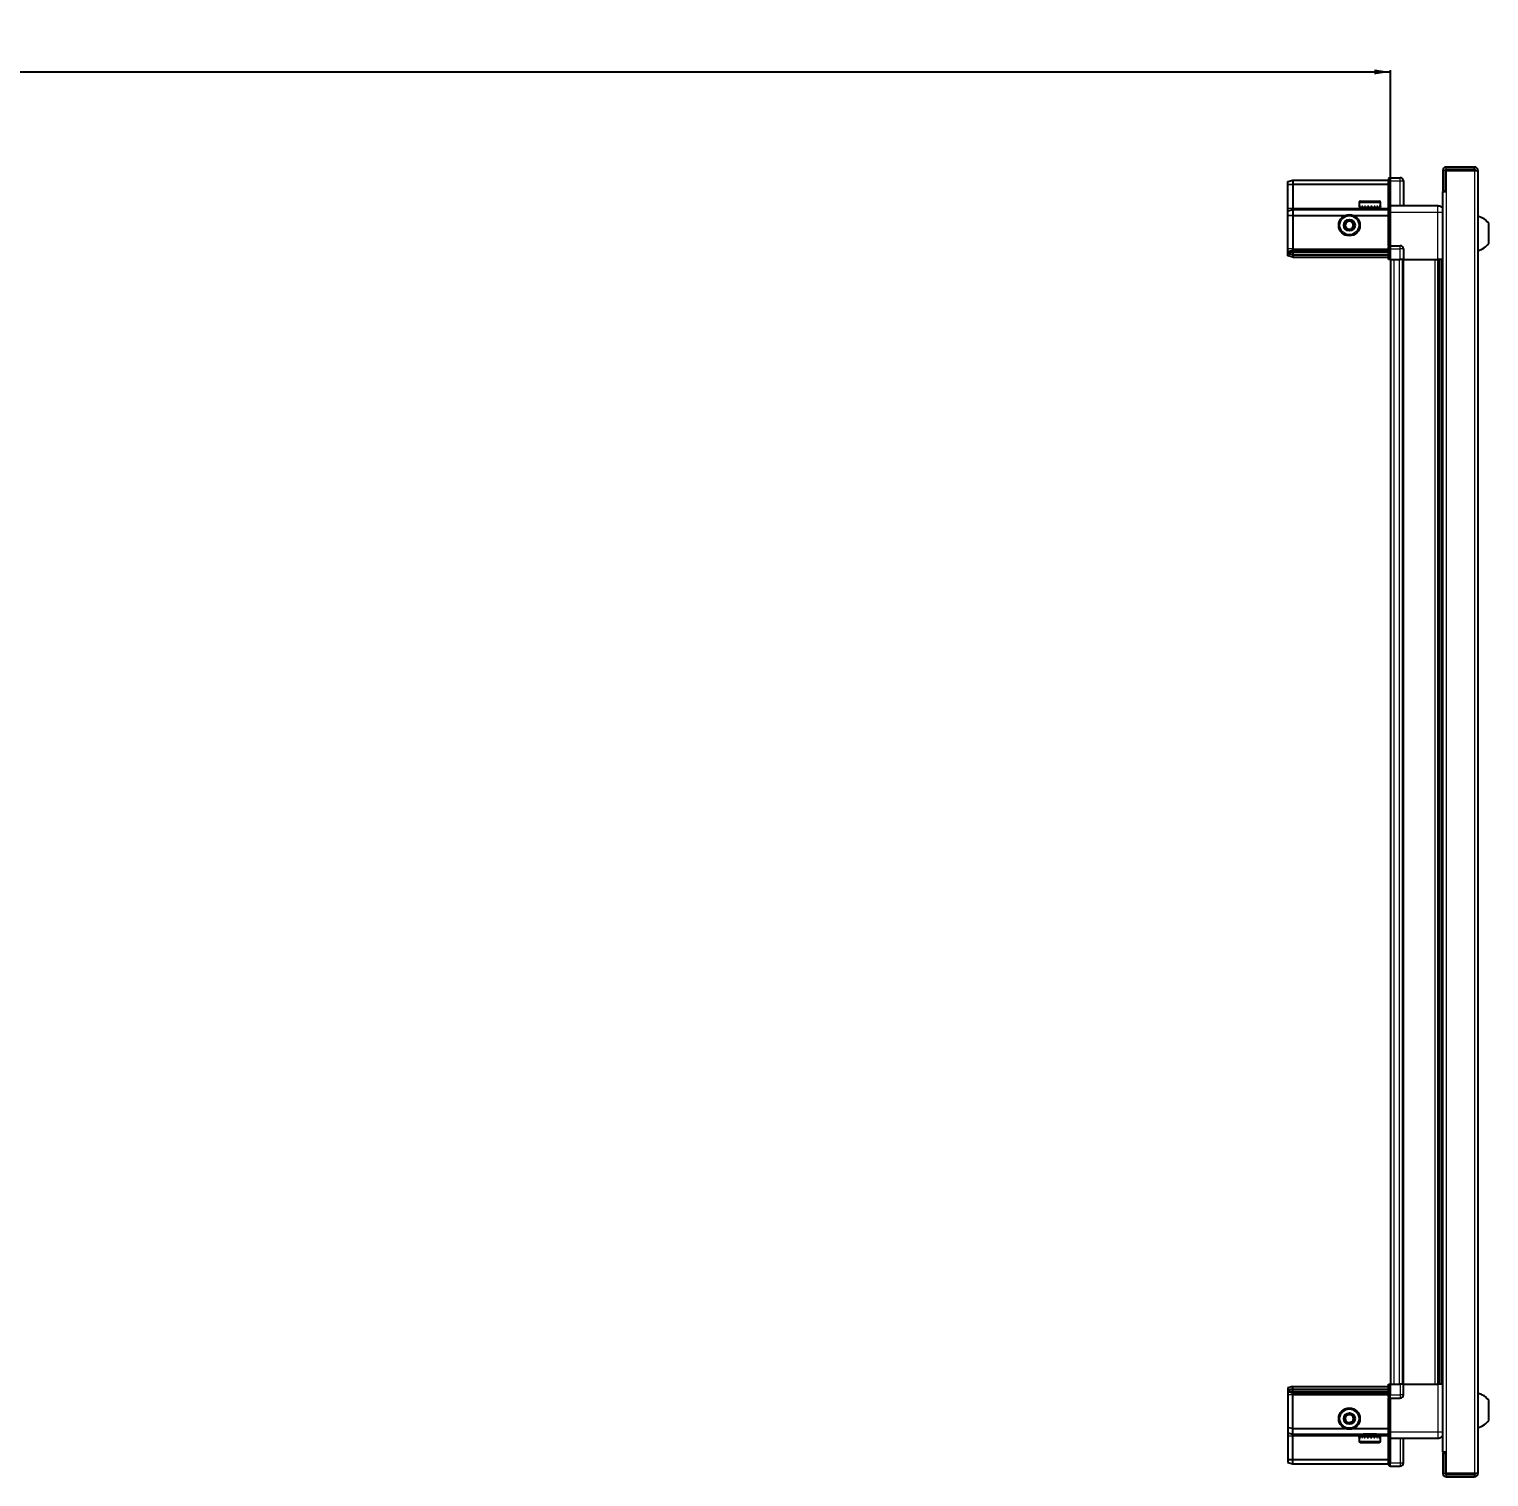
# Model space of a CAD drawing. Header units: millimetres. Extents: x 834 to 4870, y -1110 to 2021.
# Drawn here: x 2979 to 3870, y 1077 to 1960 of the extents above; entities that cross this region are included whole.
import ezdxf

# ---------------------------------------------------------------- set-up
doc = ezdxf.new("R2010")
doc.units = ezdxf.units.MM
doc.layers.add('FORMAT', color=7, linetype='Continuous')
doc.styles.add('SLDTEXTSTYLE0', font='TXT', dxfattribs={"width": 0.75})
doc.dimstyles.new('SLDDIMSTYLE0', dxfattribs={"dimtxt": 20, "dimasz": 10, "dimexe": 0, "dimexo": 0.0625, "dimgap": 5, "dimtad": 2, "dimdec": 1, "dimrnd": 1e-09, "dimzin": 12, "dimdsep": 46, "dimtxsty": 'SLDTEXTSTYLE0', "dimsah": 1, "dimcen": 0.09, "dimadec": 0, "dimazin": 3, "dimtfac": 1, "dimtofl": 0, "dimtmove": 0, "dimatfit": 3, "dimfxl": 0, "dimfrac": 2, "dimtolj": 1, "dimtzin": 12, "dimarcsym": 0})

# ---------------------------------------------------------------- blocks, each defined once
blk = doc.blocks.new('_D_4')
at = {"layer": 'FORMAT'}
for p, q in [((1910.07, 1819.77), (1910.07, 1935.26)), ((1910.07, 1934.26), (3810.07, 1934.26)), ((3810.07, 1819.77), (3810.07, 1935.26))]:
    blk.add_line(p, q, dxfattribs=at)
for points in [[(1910.07, 1934.26), (1920.07, 1932.72), (1920.07, 1935.8)], [(3810.07, 1934.26), (3800.07, 1935.8), (3800.07, 1932.72)]]:
    blk.add_solid(points, dxfattribs=at)
at = {"layer": 'FORMAT', "insert": (2830.51, 1960.04), "char_height": 20, "attachment_point": 1, "style": 'SLDTEXTSTYLE0'}
blk.add_mtext('1900', dxfattribs=at)

msp = doc.modelspace()

# ---------------------------------------------------------------- linework, layer by layer
at = {"color": 7, "linetype": 'Continuous', "lineweight": 25}
for p, q in [((3841.92, 1874.16), (3841.92, 1861.76)), ((3843.42, 1874.16), (3843.42, 1861.76)), ((3843.92, 1861.26), (3843.92, 1874.16)), ((3843.92, 1874.16), (3861.32, 1874.16)), ((3861.32, 1876.26), (3844.02, 1876.26)), ((3861.32, 1874.76), (3844.02, 1874.76)), ((3861.32, 1874.76), (3861.32, 1876.26)), ((3861.32, 1874.16), (3863.42, 1874.16)), ((3863.42, 1874.16), (3863.42, 1079.36)), ((3747.42, 1867.45), (3750.42, 1868.26)), ((3747.42, 1865.6), (3747.42, 1867.45)), ((3747.42, 1865.6), (3750.42, 1865.76)), ((3747.42, 1851.26), (3747.42, 1865.6)), ((3750.42, 1868.26), (3750.42, 1865.76)), ((3750.42, 1868.26), (3808.72, 1868.26)), ((3750.42, 1865.76), (3750.42, 1851.26)), ((3750.42, 1865.76), (3808.72, 1865.76)), ((3809.59, 1869.76), (3808.72, 1869.26)), ((3809.59, 1869.76), (3808.72, 1869.26)), ((3808.72, 1869.26), (3808.72, 1867.76)), ((3808.72, 1852.96), (3808.72, 1867.76)), ((3809.92, 1869.76), (3809.59, 1869.76)), ((3809.92, 1869.76), (3809.59, 1869.76)), ((3809.92, 1867.76), (3809.92, 1869.76)), ((3809.92, 1869.76), (3809.92, 1869.76)), ((3809.92, 1869.76), (3815.92, 1869.76)), ((3809.92, 1867.76), (3809.92, 1852.96)), ((3817.92, 1867.76), (3817.92, 1852.76)), ((3841.92, 1861.76), (3843.42, 1861.76)), ((3790.92, 1854.66), (3790.92, 1851.76)), ((3791.72, 1855.46), (3803.12, 1855.46)), ((3803.92, 1851.76), (3803.92, 1854.66)), ((3808.72, 1852.76), (3808.72, 1852.96)), ((3809.92, 1852.76), (3808.72, 1852.76)), ((3808.72, 1848.76), (3808.72, 1852.76)), ((3809.92, 1852.96), (3809.92, 1852.76)), ((3809.92, 1852.76), (3809.92, 1848.76)), ((3809.92, 1852.76), (3838.92, 1852.76)), ((3841.82, 1861.26), (3841.82, 1092.26)), ((3841.82, 1861.26), (3843.92, 1861.26)), ((3747.42, 1849.45), (3747.42, 1851.26)), ((3747.42, 1849.45), (3750.42, 1850.26)), ((3747.42, 1846.42), (3747.42, 1849.45)), ((3750.42, 1846.76), (3747.42, 1846.42)), ((3747.42, 1826.26), (3747.42, 1846.42)), ((3750.42, 1851.26), (3750.42, 1850.26)), ((3750.42, 1850.26), (3750.42, 1846.76)), ((3750.42, 1850.26), (3808.72, 1850.26)), ((3750.42, 1846.76), (3750.42, 1826.26)), ((3750.42, 1846.76), (3782.42, 1846.76)), ((3787.42, 1846.76), (3808.72, 1846.76)), ((3790.92, 1851.76), (3790.96, 1851.76)), ((3791.08, 1852.26), (3790.96, 1852.26)), ((3790.96, 1852.26), (3790.96, 1851.76)), ((3790.96, 1851.76), (3791.08, 1851.76)), ((3791.08, 1852.26), (3791.08, 1851.76)), ((3791.08, 1851.76), (3791.49, 1851.76)), ((3791.83, 1852.26), (3791.49, 1852.26)), ((3791.49, 1852.26), (3791.49, 1851.76)), ((3791.49, 1851.76), (3791.83, 1851.76)), ((3791.83, 1852.26), (3791.83, 1851.76)), ((3791.83, 1851.76), (3792.6, 1851.76)), ((3793.12, 1852.26), (3792.6, 1852.26)), ((3792.6, 1852.26), (3792.6, 1851.76)), ((3792.6, 1851.76), (3793.12, 1851.76)), ((3793.02, 1851.76), (3793.02, 1851.66)), ((3793.02, 1851.66), (3801.82, 1851.66)), ((3793.12, 1852.26), (3793.12, 1851.76)), ((3793.12, 1851.76), (3794.18, 1851.76)), ((3793.42, 1851.26), (3794.11, 1850.77)), ((3793.42, 1851.26), (3801.42, 1851.26)), ((3794.11, 1850.77), (3793.42, 1850.29)), ((3793.42, 1850.29), (3793.42, 1850.26)), ((3793.42, 1850.29), (3801.42, 1850.29)), ((3794.11, 1850.77), (3800.73, 1850.77)), ((3794.84, 1852.26), (3794.18, 1852.26)), ((3794.18, 1852.26), (3794.18, 1851.76)), ((3794.18, 1851.76), (3794.84, 1851.76)), ((3794.84, 1852.26), (3794.84, 1851.76)), ((3794.84, 1851.76), (3796.08, 1851.76)), ((3796.81, 1852.26), (3796.08, 1852.26)), ((3796.08, 1852.26), (3796.08, 1851.76)), ((3796.08, 1851.76), (3796.51, 1851.76)), ((3796.51, 1852.26), (3796.51, 1851.76)), ((3796.81, 1852.26), (3796.81, 1851.76)), ((3796.81, 1851.76), (3798.11, 1851.76)), ((3798.84, 1852.26), (3798.11, 1852.26)), ((3798.11, 1852.26), (3798.11, 1851.76)), ((3798.38, 1852.26), (3798.38, 1851.76)), ((3798.38, 1851.76), (3798.84, 1851.76)), ((3798.84, 1852.26), (3798.84, 1851.76)), ((3798.84, 1851.76), (3800.08, 1851.76)), ((3800.73, 1852.26), (3800.08, 1852.26)), ((3800.08, 1852.26), (3800.08, 1851.76)), ((3800.08, 1851.76), (3800.73, 1851.76)), ((3800.73, 1852.26), (3800.73, 1851.76)), ((3800.73, 1851.76), (3801.78, 1851.76)), ((3800.73, 1850.77), (3801.42, 1851.26)), ((3801.42, 1850.29), (3800.73, 1850.77)), ((3801.42, 1850.26), (3801.42, 1850.29)), ((3802.3, 1852.26), (3801.78, 1852.26)), ((3801.78, 1852.26), (3801.78, 1851.76)), ((3801.78, 1851.76), (3802.3, 1851.76)), ((3801.82, 1851.66), (3801.82, 1851.76)), ((3802.3, 1852.26), (3802.3, 1851.76)), ((3802.3, 1851.76), (3803.06, 1851.76)), ((3803.39, 1852.26), (3803.06, 1852.26)), ((3803.06, 1852.26), (3803.06, 1851.76)), ((3803.06, 1851.76), (3803.39, 1851.76)), ((3803.39, 1852.26), (3803.39, 1851.76)), ((3803.39, 1851.76), (3803.78, 1851.76)), ((3803.89, 1852.26), (3803.78, 1852.26)), ((3803.78, 1852.26), (3803.78, 1851.76)), ((3803.78, 1851.76), (3803.89, 1851.76)), ((3803.89, 1852.26), (3803.89, 1851.76)), ((3803.89, 1851.76), (3803.92, 1851.76)), ((3808.72, 1828.46), (3808.72, 1848.76)), ((3809.92, 1848.76), (3809.92, 1828.46)), ((3870.02, 1829.76), (3870.02, 1841.76)), ((3747.42, 1824.45), (3747.42, 1826.26)), ((3750.42, 1826.26), (3750.42, 1825.26)), ((3808.72, 1828.26), (3808.72, 1828.46)), ((3809.92, 1828.26), (3808.72, 1828.26)), ((3808.72, 1828.26), (3808.72, 1827.58)), ((3808.72, 1819.76), (3808.72, 1827.58)), ((3809.59, 1826.26), (3809.59, 1819.76)), ((3809.92, 1828.46), (3809.92, 1828.26)), ((3809.92, 1826.26), (3809.92, 1828.26)), ((3809.92, 1828.26), (3815.92, 1828.26)), ((3809.92, 1826.26), (3809.92, 1828.26)), ((3809.92, 1826.26), (3809.92, 1819.76)), ((3817.92, 1826.26), (3817.92, 1819.76)), ((3750.42, 1825.26), (3747.42, 1824.45)), ((3747.42, 1823.71), (3747.42, 1824.45)), ((3750.42, 1824.26), (3747.42, 1823.71)), ((3747.42, 1823.21), (3747.42, 1823.71)), ((3750.42, 1822.76), (3747.42, 1823.21)), ((3747.42, 1822.06), (3747.42, 1823.21)), ((3750.42, 1821.26), (3747.42, 1822.06)), ((3750.42, 1825.26), (3750.42, 1824.26)), ((3750.42, 1825.26), (3808.72, 1825.26)), ((3750.42, 1824.26), (3750.42, 1822.76)), ((3750.42, 1824.26), (3808.72, 1824.26)), ((3750.42, 1822.76), (3750.42, 1821.26)), ((3750.42, 1822.76), (3808.72, 1822.76)), ((3750.42, 1821.26), (3808.72, 1821.26)), ((3809.59, 1819.76), (3808.72, 1819.76)), ((3809.92, 1819.76), (3809.59, 1819.76)), ((3809.92, 1819.76), (3815.92, 1819.76)), ((3810.07, 1819.76), (3810.07, 1133.76)), ((3817.92, 1819.76), (3815.92, 1819.76)), ((3817.27, 1819.76), (3817.27, 1133.76)), ((3817.92, 1819.76), (3838.92, 1819.76)), ((3839.94, 1133.76), (3839.94, 1819.76)), ((3839.98, 1133.76), (3839.98, 1819.76)), ((3841.77, 1819.76), (3841.77, 1133.76)), ((3750.42, 1132.26), (3747.42, 1131.45)), ((3747.42, 1131.45), (3747.42, 1130.3)), ((3750.42, 1130.76), (3750.42, 1132.26)), ((3750.42, 1132.26), (3808.72, 1132.26)), ((3808.72, 1125.93), (3808.72, 1133.76)), ((3808.72, 1133.76), (3809.59, 1133.76)), ((3809.59, 1133.76), (3809.59, 1133.76)), ((3809.59, 1133.76), (3809.59, 1127.26)), ((3809.92, 1133.76), (3809.59, 1133.76)), ((3809.92, 1133.76), (3809.92, 1127.26)), ((3809.92, 1133.76), (3809.92, 1133.76)), ((3809.92, 1133.76), (3815.92, 1133.76)), ((3809.92, 1133.76), (3809.92, 1127.26)), ((3817.92, 1133.76), (3815.92, 1133.76)), ((3817.92, 1127.26), (3817.92, 1133.76)), ((3817.92, 1133.76), (3838.92, 1133.76)), ((3750.42, 1130.76), (3747.42, 1130.3)), ((3747.42, 1130.3), (3747.42, 1129.8)), ((3750.42, 1129.26), (3747.42, 1129.8)), ((3747.42, 1129.8), (3747.42, 1129.06)), ((3750.42, 1128.26), (3747.42, 1129.06)), ((3747.42, 1129.06), (3747.42, 1127.26)), ((3747.42, 1127.26), (3747.42, 1107.09)), ((3750.42, 1129.26), (3750.42, 1130.76)), ((3750.42, 1130.76), (3808.72, 1130.76)), ((3750.42, 1129.26), (3808.72, 1129.26)), ((3750.42, 1128.26), (3750.42, 1129.26)), ((3750.42, 1128.26), (3808.72, 1128.26)), ((3750.42, 1127.26), (3750.42, 1128.26)), ((3750.42, 1106.76), (3750.42, 1127.26)), ((3808.72, 1125.93), (3808.72, 1125.26)), ((3809.92, 1125.26), (3808.72, 1125.26)), ((3808.72, 1125.06), (3808.72, 1125.26)), ((3808.72, 1104.76), (3808.72, 1125.06)), ((3809.92, 1125.26), (3809.92, 1127.26)), ((3809.92, 1125.26), (3809.92, 1125.06)), ((3809.92, 1125.26), (3815.92, 1125.26)), ((3809.92, 1125.06), (3809.92, 1104.76)), ((3870.02, 1111.76), (3870.02, 1123.76)), ((3750.42, 1106.76), (3747.42, 1107.09)), ((3747.42, 1107.09), (3747.42, 1104.06)), ((3750.42, 1106.76), (3782.42, 1106.76)), ((3750.42, 1103.26), (3750.42, 1106.76)), ((3787.42, 1106.76), (3808.72, 1106.76)), ((3808.72, 1100.76), (3808.72, 1104.76)), ((3809.92, 1104.76), (3809.92, 1100.76)), ((3747.42, 1104.06), (3750.42, 1103.26)), ((3747.42, 1104.06), (3747.42, 1102.26)), ((3747.42, 1102.26), (3747.42, 1087.91)), ((3750.42, 1103.26), (3808.72, 1103.26)), ((3750.42, 1102.26), (3750.42, 1103.26)), ((3750.42, 1087.76), (3750.42, 1102.26)), ((3790.92, 1101.76), (3790.92, 1098.86)), ((3790.94, 1101.76), (3790.92, 1101.76)), ((3790.94, 1101.26), (3790.94, 1101.76)), ((3791.04, 1101.76), (3790.94, 1101.76)), ((3790.94, 1101.26), (3791.04, 1101.26)), ((3791.04, 1101.26), (3791.04, 1101.76)), ((3791.41, 1101.76), (3791.04, 1101.76)), ((3791.41, 1101.26), (3791.41, 1101.76)), ((3791.73, 1101.76), (3791.41, 1101.76)), ((3791.41, 1101.26), (3791.73, 1101.26)), ((3803.12, 1098.06), (3791.72, 1098.06)), ((3791.73, 1101.26), (3791.73, 1101.76)), ((3792.47, 1101.76), (3791.73, 1101.76)), ((3792.47, 1101.26), (3792.47, 1101.76)), ((3792.97, 1101.76), (3792.47, 1101.76)), ((3792.47, 1101.26), (3792.97, 1101.26)), ((3792.97, 1101.26), (3792.97, 1101.76)), ((3794.01, 1101.76), (3792.97, 1101.76)), ((3793.02, 1101.86), (3793.02, 1101.76)), ((3801.82, 1101.86), (3793.02, 1101.86)), ((3793.42, 1103.26), (3793.42, 1103.22)), ((3793.42, 1103.22), (3794.11, 1102.74)), ((3801.42, 1103.22), (3793.42, 1103.22)), ((3794.11, 1102.74), (3793.42, 1102.26)), ((3801.42, 1102.26), (3793.42, 1102.26)), ((3794.01, 1101.26), (3794.01, 1101.76)), ((3794.66, 1101.76), (3794.01, 1101.76)), ((3794.01, 1101.26), (3794.66, 1101.26)), ((3800.73, 1102.74), (3794.11, 1102.74)), ((3794.66, 1101.26), (3794.66, 1101.76)), ((3795.89, 1101.76), (3794.66, 1101.76)), ((3795.89, 1101.26), (3795.89, 1101.76)), ((3796.38, 1101.76), (3795.89, 1101.76)), ((3795.89, 1101.26), (3796.61, 1101.26)), ((3796.38, 1101.26), (3796.38, 1101.76)), ((3796.61, 1101.26), (3796.61, 1101.76)), ((3797.91, 1101.76), (3796.61, 1101.76)), ((3797.91, 1101.26), (3797.91, 1101.76)), ((3797.91, 1101.26), (3798.64, 1101.26)), ((3798.25, 1101.26), (3798.25, 1101.76)), ((3798.64, 1101.76), (3798.25, 1101.76)), ((3798.64, 1101.26), (3798.64, 1101.76)), ((3799.89, 1101.76), (3798.64, 1101.76)), ((3799.89, 1101.26), (3799.89, 1101.76)), ((3800.56, 1101.76), (3799.89, 1101.76)), ((3799.89, 1101.26), (3800.56, 1101.26)), ((3800.56, 1101.26), (3800.56, 1101.76)), ((3801.63, 1101.76), (3800.56, 1101.76)), ((3800.73, 1102.74), (3801.42, 1103.22)), ((3801.42, 1102.26), (3800.73, 1102.74)), ((3801.42, 1103.22), (3801.42, 1103.26)), ((3801.63, 1101.26), (3801.63, 1101.76)), ((3802.16, 1101.76), (3801.63, 1101.76)), ((3801.63, 1101.26), (3802.16, 1101.26)), ((3801.82, 1101.76), (3801.82, 1101.86)), ((3802.16, 1101.26), (3802.16, 1101.76)), ((3802.95, 1101.76), (3802.16, 1101.76)), ((3802.95, 1101.26), (3802.95, 1101.76)), ((3803.3, 1101.76), (3802.95, 1101.76)), ((3802.95, 1101.26), (3803.3, 1101.26)), ((3803.3, 1101.26), (3803.3, 1101.76)), ((3803.74, 1101.76), (3803.3, 1101.76)), ((3803.74, 1101.26), (3803.74, 1101.76)), ((3803.87, 1101.76), (3803.74, 1101.76)), ((3803.74, 1101.26), (3803.87, 1101.26)), ((3803.87, 1101.26), (3803.87, 1101.76)), ((3803.92, 1101.76), (3803.87, 1101.76)), ((3803.92, 1098.86), (3803.92, 1101.76)), ((3809.92, 1100.76), (3808.72, 1100.76)), ((3808.72, 1100.56), (3808.72, 1100.76)), ((3808.72, 1085.76), (3808.72, 1100.56)), ((3809.92, 1100.76), (3809.92, 1100.56)), ((3809.92, 1100.76), (3838.92, 1100.76)), ((3809.92, 1100.56), (3809.92, 1085.76)), ((3809.92, 1100.56), (3809.92, 1085.76)), ((3817.92, 1085.76), (3817.92, 1100.76)), ((3747.42, 1087.91), (3750.42, 1087.76)), ((3747.42, 1087.91), (3747.42, 1086.06)), ((3750.42, 1087.76), (3808.72, 1087.76)), ((3750.42, 1085.26), (3750.42, 1087.76)), ((3843.92, 1092.26), (3841.82, 1092.26)), ((3841.92, 1091.76), (3841.92, 1079.36)), ((3841.92, 1091.76), (3843.42, 1091.76)), ((3843.42, 1091.76), (3843.42, 1079.36)), ((3843.92, 1079.36), (3843.92, 1092.26)), ((3747.42, 1086.06), (3750.42, 1085.26)), ((3750.42, 1085.26), (3808.72, 1085.26)), ((3808.72, 1085.76), (3808.72, 1084.26)), ((3808.72, 1084.26), (3809.59, 1083.76)), ((3809.92, 1083.76), (3809.59, 1083.76)), ((3809.92, 1083.76), (3809.92, 1085.76)), ((3809.92, 1083.76), (3815.92, 1083.76)), ((3861.32, 1079.36), (3843.92, 1079.36)), ((3844.02, 1078.76), (3861.32, 1078.76)), ((3863.42, 1079.36), (3861.32, 1079.36)), ((3861.32, 1078.76), (3861.32, 1077.26)), ((3844.02, 1077.26), (3861.32, 1077.26))]:
    msp.add_line(p, q, dxfattribs=at)
at = {"color": 8, "linetype": 'Continuous', "lineweight": 18}
for p, q in [((3843.42, 1874.16), (3841.92, 1874.16)), ((3844.02, 1874.76), (3844.02, 1876.26)), ((3861.32, 1874.16), (3861.32, 1079.36)), ((3809.92, 1867.76), (3808.72, 1867.76)), ((3809.92, 1867.76), (3815.92, 1867.76)), ((3815.92, 1867.76), (3815.92, 1869.76)), ((3815.92, 1852.76), (3815.92, 1867.76)), ((3815.92, 1867.76), (3817.92, 1867.76)), ((3790.92, 1854.66), (3803.92, 1854.66)), ((3808.72, 1852.96), (3809.92, 1852.96)), ((3843.92, 1861.26), (3843.92, 1092.26)), ((3747.42, 1851.26), (3750.42, 1851.26)), ((3750.42, 1851.26), (3793.42, 1851.26)), ((3801.42, 1851.26), (3808.72, 1851.26)), ((3809.92, 1848.76), (3808.72, 1848.76)), ((3809.92, 1848.76), (3838.92, 1848.76)), ((3838.92, 1819.76), (3838.92, 1848.76)), ((3750.42, 1826.26), (3747.42, 1826.26)), ((3750.42, 1826.26), (3808.72, 1826.26)), ((3808.72, 1828.46), (3809.92, 1828.46)), ((3809.92, 1826.26), (3809.59, 1826.26)), ((3809.92, 1826.26), (3815.92, 1826.26)), ((3815.92, 1826.26), (3815.92, 1828.26)), ((3815.92, 1819.76), (3815.92, 1826.26)), ((3817.92, 1826.26), (3815.92, 1826.26)), ((3812.07, 1819.76), (3812.07, 1133.76)), ((3815.27, 1819.76), (3815.27, 1133.76)), ((3817.92, 1819.76), (3817.92, 1133.76)), ((3837.32, 1133.76), (3837.32, 1819.76)), ((3838.74, 1819.76), (3838.74, 1133.76)), ((3841.18, 1133.76), (3841.18, 1819.76)), ((3809.92, 1133.76), (3809.59, 1133.76)), ((3815.92, 1133.76), (3815.92, 1127.26)), ((3838.92, 1133.76), (3838.92, 1104.76)), ((3750.42, 1127.26), (3747.42, 1127.26)), ((3750.42, 1127.26), (3808.72, 1127.26)), ((3809.92, 1125.06), (3808.72, 1125.06)), ((3809.92, 1127.26), (3809.59, 1127.26)), ((3809.92, 1127.26), (3815.92, 1127.26)), ((3817.92, 1127.26), (3815.92, 1127.26)), ((3815.92, 1127.26), (3815.92, 1125.26)), ((3809.92, 1104.76), (3808.72, 1104.76)), ((3809.92, 1104.76), (3838.92, 1104.76)), ((3747.42, 1102.26), (3750.42, 1102.26)), ((3750.42, 1102.26), (3793.42, 1102.26)), ((3803.92, 1098.86), (3790.92, 1098.86)), ((3801.42, 1102.26), (3808.72, 1102.26)), ((3809.92, 1100.56), (3808.72, 1100.56)), ((3815.92, 1100.76), (3815.92, 1085.76)), ((3809.92, 1085.76), (3808.72, 1085.76)), ((3809.92, 1085.76), (3815.92, 1085.76)), ((3815.92, 1085.76), (3817.92, 1085.76)), ((3815.92, 1085.76), (3815.92, 1083.76)), ((3843.42, 1079.36), (3841.92, 1079.36)), ((3844.02, 1078.76), (3844.02, 1077.26))]:
    msp.add_line(p, q, dxfattribs=at)
at = {"color": 7, "linetype": 'Continuous', "lineweight": 25}
for centre, radius in [((3784.92, 1840.76), 6.5), ((3784.92, 1840.76), 3.46), ((3784.92, 1112.76), 6.5), ((3784.92, 1112.76), 3.46)]:
    msp.add_circle(centre, radius, dxfattribs=at)
at = {"color": 8, "linetype": 'Continuous', "lineweight": 18}
for centre in [(3784.92, 1840.76), (3784.92, 1112.76)]:
    msp.add_circle(centre, 5.7, dxfattribs=at)
at = {"color": 7, "linetype": 'Continuous', "lineweight": 25}
for centre, radius, start, end in [((3844.02, 1874.16), 2.1, 90, 180), ((3844.02, 1874.16), 0.6, 90, 180), ((3861.32, 1874.16), 2.1, 360, 90), ((3861.32, 1874.16), 0.6, 360, 90), ((3815.92, 1867.76), 2, 0, 90), ((3791.72, 1854.66), 0.8, 90, 180), ((3803.12, 1854.66), 0.8, 0, 90), ((3793.02, 1851.26), 0.4, 0, 90), ((3801.82, 1851.26), 0.4, 90, 180), ((3860.4, 1834.73), 11.91, 36.1266, 75.29965), ((3784.92, 1840.76), 2.5, 120.74103, 180.74103), ((3784.92, 1840.76), 2.5, 180.74103, 240.74103), ((3784.92, 1840.76), 2.5, 60.74103, 120.74103), ((3784.92, 1840.76), 2.5, 240.74103, 300.74103), ((3784.92, 1840.76), 2.5, 0.74103, 60.74103), ((3784.92, 1840.76), 2.5, 300.74103, 0.74103), ((3815.92, 1826.26), 2, 0, 90), ((3860.4, 1836.78), 11.91, 284.70035, 323.8734), ((3815.92, 1127.26), 2, 270, 0), ((3860.4, 1116.73), 11.91, 36.1266, 75.29965), ((3784.92, 1112.76), 2.5, 155.91157, 215.91157), ((3784.92, 1112.76), 2.5, 95.91157, 155.91157), ((3784.92, 1112.76), 2.5, 35.91157, 95.91157), ((3784.92, 1112.76), 2.5, 335.91157, 35.91157), ((3784.92, 1112.76), 2.5, 215.91157, 275.91157), ((3784.92, 1112.76), 2.5, 275.91157, 335.91157), ((3860.4, 1118.78), 11.91, 284.70035, 323.8734), ((3791.72, 1098.86), 0.8, 180, 270), ((3793.02, 1102.26), 0.4, 270, 360), ((3801.82, 1102.26), 0.4, 180, 270), ((3803.12, 1098.86), 0.8, 270, 360), ((3815.92, 1085.76), 2, 270, 0), ((3844.02, 1079.36), 2.1, 180, 270), ((3844.02, 1079.36), 0.6, 180, 270), ((3861.32, 1079.36), 2.1, 270, 0), ((3861.32, 1079.36), 0.6, 270, 0)]:
    msp.add_arc(centre, radius, start, end, dxfattribs=at)
for centre, start_param, end_param in [((3806.12, 1826.26), 0, 0.722734), ((3806.12, 1127.26), 5.560451, 6.283185)]:
    msp.add_ellipse(centre, major_axis=(3.46, 0), ratio=0.57735, start_param=start_param, end_param=end_param, dxfattribs=at)
for points, knots in [([(3838.92, 1852.76), (3839.36, 1852.71), (3840.04, 1852.64), (3840.85, 1852.2), (3841.41, 1851.76), (3841.68, 1851.39), (3841.82, 1851.21)], [0, 0, 0, 0, 0.384298, 0.591173, 0.802437, 1, 1, 1, 1]), ([(3782.4, 1842.17), (3782.84, 1842.43), (3783.67, 1842.92), (3784.5, 1843.42), (3784.88, 1843.64)], [0, 0, 0, 0, 0.534686, 1, 1, 1, 1]), ([(3784.88, 1843.64), (3785.33, 1843.39), (3786.17, 1842.92), (3787.01, 1842.45), (3787.4, 1842.23)], [0, 0, 0, 0, 0.534686, 1, 1, 1, 1]), ([(3782.44, 1839.28), (3782.44, 1839.41), (3782.43, 1840), (3782.42, 1841), (3782.41, 1841.82), (3782.4, 1842.17)], [0, 0, 0, 0, 0.133125, 0.637099, 1, 1, 1, 1]), ([(3784.96, 1837.87), (3784.51, 1838.12), (3783.67, 1838.59), (3782.83, 1839.06), (3782.44, 1839.28)], [0, 0, 0, 0, 0.534686, 1, 1, 1, 1]), ([(3787.44, 1839.35), (3786.99, 1839.08), (3786.17, 1838.59), (3785.34, 1838.1), (3784.96, 1837.87)], [0, 0, 0, 0, 0.5346859, 1, 1, 1, 1]), ([(3787.4, 1842.23), (3787.4, 1841.89), (3787.42, 1841.06), (3787.43, 1840.07), (3787.44, 1839.47), (3787.44, 1839.35)], [0, 0, 0, 0, 0.3629006, 0.8668753, 1, 1, 1, 1]), ([(3841.77, 1819.76), (3841.73, 1819.76), (3841.51, 1819.76), (3840.79, 1819.76), (3839.83, 1819.76), (3839.18, 1819.76), (3838.92, 1819.76)], [0, 0, 0, 0, 0.071707, 0.420979, 0.770251, 1, 1, 1, 1]), ([(3841.77, 1133.76), (3841.73, 1133.76), (3841.51, 1133.76), (3840.79, 1133.76), (3839.83, 1133.76), (3839.18, 1133.76), (3838.92, 1133.76)], [0, 0, 0, 0, 0.071707, 0.420979, 0.770251, 1, 1, 1, 1]), ([(3782.05, 1112.46), (3782.26, 1112.93), (3782.65, 1113.81), (3783.04, 1114.69), (3783.23, 1115.1)], [0, 0, 0, 0, 0.5346859, 1, 1, 1, 1]), ([(3783.23, 1115.1), (3783.57, 1115.13), (3784.39, 1115.22), (3785.38, 1115.32), (3785.97, 1115.38), (3786.1, 1115.39)], [0, 0, 0, 0, 0.362901, 0.866875, 1, 1, 1, 1]), ([(3786.1, 1115.39), (3786.4, 1114.97), (3786.97, 1114.19), (3787.53, 1113.42), (3787.79, 1113.05)], [0, 0, 0, 0, 0.534686, 1, 1, 1, 1]), ([(3783.74, 1110.12), (3783.44, 1110.54), (3782.87, 1111.32), (3782.31, 1112.1), (3782.05, 1112.46)], [0, 0, 0, 0, 0.5346859, 1, 1, 1, 1]), ([(3786.61, 1110.42), (3786.49, 1110.41), (3785.89, 1110.34), (3784.9, 1110.24), (3784.08, 1110.16), (3783.74, 1110.12)], [0, 0, 0, 0, 0.133125, 0.637099, 1, 1, 1, 1]), ([(3787.79, 1113.05), (3787.58, 1112.58), (3787.19, 1111.7), (3786.79, 1110.83), (3786.61, 1110.42)], [0, 0, 0, 0, 0.5346859, 1, 1, 1, 1]), ([(3838.92, 1100.76), (3839.36, 1100.8), (3840.04, 1100.88), (3840.85, 1101.31), (3841.41, 1101.75), (3841.68, 1102.12), (3841.82, 1102.31)], [0, 0, 0, 0, 0.384298, 0.591173, 0.802437, 1, 1, 1, 1])]:
    msp.add_open_spline(points, degree=3, knots=knots, dxfattribs=at)
at = {"color": 8, "linetype": 'Continuous', "lineweight": 18}
for points in [[(3838.92, 1848.76), (3838.92, 1849.28), (3838.92, 1850.33), (3838.92, 1851.65), (3838.92, 1852.58), (3838.92, 1852.7), (3838.92, 1852.76)], [(3838.92, 1104.76), (3838.92, 1104.23), (3838.92, 1103.18), (3838.92, 1101.86), (3838.92, 1100.94), (3838.92, 1100.82), (3838.92, 1100.76)]]:
    msp.add_open_spline(points, degree=3, dxfattribs=at)
for points in [[(3838.92, 1848.76), (3839.36, 1848.76), (3840.04, 1848.76), (3840.85, 1848.76), (3841.41, 1848.76), (3841.68, 1848.76), (3841.82, 1848.76)], [(3838.92, 1104.76), (3839.36, 1104.76), (3840.04, 1104.76), (3840.85, 1104.76), (3841.41, 1104.76), (3841.68, 1104.76), (3841.82, 1104.76)]]:
    msp.add_open_spline(points, degree=3, knots=[0, 0, 0, 0, 0.384298, 0.591173, 0.802437, 1, 1, 1, 1], dxfattribs=at)

# ---------------------------------------------------------------- dimensions: what is measured, and where the dimension line sits
at = {"layer": 'FORMAT'}
dim = msp.add_linear_dim(base=(3810.07, 1934.26), p1=(1910.07, 1819.76), p2=(3810.07, 1819.76), angle=0, dimstyle='SLDDIMSTYLE0', dxfattribs=at)
dim.commit()
dim.dimension.update_dxf_attribs({"geometry": '_D_4', "text_midpoint": (2860.07, 1934.26), "dimtype": 160})

doc.saveas('drawing.dxf')
